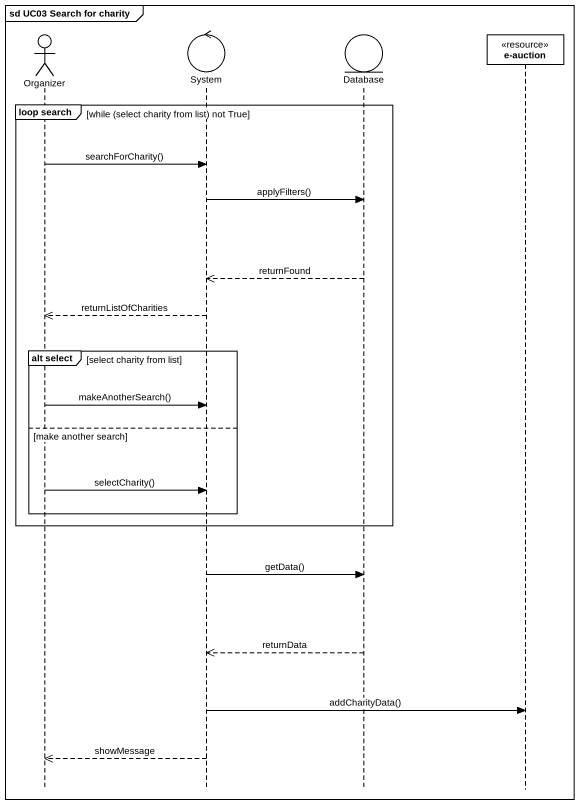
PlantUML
@startuml
mainframe sd UC03 Search for charity
hide footbox
actor Organizer
control System
entity "Database" as Database_
participant "e-auction" as e_auction <<resource>>

group loop search [while (select charity from list) not True]
  Organizer -> System : searchForCharity()
  System -> Database_ : applyFilters()
  Database_ -->> System : returnFound
  System -->> Organizer : returnListOfCharities
  group alt select [select charity from list]
    Organizer -> System : makeAnotherSearch()
  else make another search
    Organizer -> System : selectCharity()
  end
end
System -> Database_ : getData()
Database_ -->> System : returnData
System -> e_auction : addCharityData()
System -->> Organizer : showMessage
@enduml
